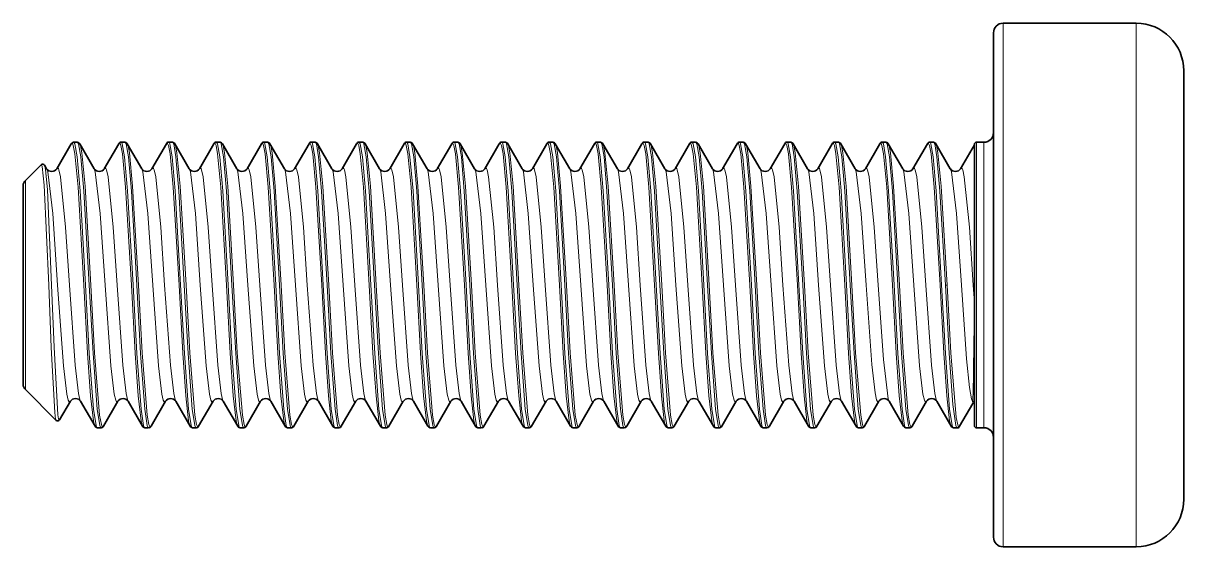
# Model space of a CAD drawing. Extents: x 155 to 1176, y 87 to 946.
# Drawn here: x 567.63 to 579.83, y 677.32 to 682.82 of the extents above; entities that cross this region are included whole.
import ezdxf

# ---------------------------------------------------------------- set-up
doc = ezdxf.new("R2010")
doc.units = 0

msp = doc.modelspace()

# ---------------------------------------------------------------- linework, layer by layer
at = {"color": 7, "lineweight": 35, "ltscale": 0.098012}
msp.add_line((577.832, 678.801), (577.832, 682.721), dxfattribs=at)
at = {"color": 7, "lineweight": 13, "ltscale": 0.101711}
for p, q in [((577.932, 678.753), (577.932, 682.821)), ((579.332, 678.753), (579.332, 682.821))]:
    msp.add_line(p, q, dxfattribs=at)
at = {"color": 7, "lineweight": 35, "ltscale": 0.034999}
for p, q in [((577.932, 682.821), (579.332, 682.821)), ((577.932, 677.321), (579.332, 677.321))]:
    msp.add_line(p, q, dxfattribs=at)
at = {"color": 7, "lineweight": 35, "ltscale": 0.083218}
msp.add_line((579.832, 678.992), (579.832, 682.321), dxfattribs=at)
at = {"color": 7, "lineweight": 35, "ltscale": 0.007571}
for p, q in [((568.137, 681.555), (567.985, 681.293)), ((568.226, 681.555), (568.378, 681.293)), ((568.637, 681.555), (568.485, 681.293)), ((568.726, 681.555), (568.878, 681.293)), ((569.137, 681.555), (568.985, 681.293)), ((569.226, 681.555), (569.378, 681.293)), ((569.637, 681.555), (569.485, 681.293)), ((569.726, 681.555), (569.878, 681.293)), ((570.137, 681.555), (569.985, 681.293)), ((570.226, 681.555), (570.378, 681.293)), ((570.637, 681.555), (570.485, 681.293)), ((570.726, 681.555), (570.878, 681.293)), ((571.137, 681.555), (570.985, 681.293)), ((571.226, 681.555), (571.378, 681.293)), ((571.637, 681.555), (571.485, 681.293)), ((571.726, 681.555), (571.878, 681.293)), ((572.137, 681.555), (571.985, 681.293)), ((572.226, 681.555), (572.378, 681.293)), ((572.637, 681.555), (572.485, 681.293)), ((572.726, 681.555), (572.878, 681.293)), ((573.137, 681.555), (572.985, 681.293)), ((573.226, 681.555), (573.378, 681.293)), ((573.637, 681.555), (573.485, 681.293)), ((573.726, 681.555), (573.878, 681.293)), ((574.137, 681.555), (573.985, 681.293)), ((574.226, 681.555), (574.378, 681.293)), ((574.637, 681.555), (574.485, 681.293)), ((574.726, 681.555), (574.878, 681.293)), ((575.137, 681.555), (574.985, 681.293)), ((575.226, 681.555), (575.378, 681.293)), ((575.637, 681.555), (575.485, 681.293)), ((575.726, 681.555), (575.878, 681.293)), ((576.137, 681.555), (575.985, 681.293)), ((576.226, 681.555), (576.378, 681.293)), ((576.637, 681.555), (576.485, 681.293)), ((576.726, 681.555), (576.878, 681.293)), ((577.137, 681.555), (576.985, 681.293)), ((577.226, 681.555), (577.378, 681.293))]:
    msp.add_line(p, q, dxfattribs=at)
at = {"color": 7, "lineweight": 35, "ltscale": 0.000984192}
for p, q in [((568.162, 681.571), (568.201, 681.571)), ((568.662, 681.571), (568.701, 681.571)), ((569.162, 681.571), (569.201, 681.571)), ((569.662, 681.571), (569.701, 681.571)), ((570.162, 681.571), (570.201, 681.571)), ((570.662, 681.571), (570.701, 681.571)), ((571.162, 681.571), (571.201, 681.571)), ((571.662, 681.571), (571.701, 681.571)), ((572.162, 681.571), (572.201, 681.571)), ((572.662, 681.571), (572.701, 681.571)), ((573.162, 681.571), (573.201, 681.571)), ((573.662, 681.571), (573.701, 681.571)), ((574.162, 681.571), (574.201, 681.571)), ((574.662, 681.571), (574.701, 681.571)), ((575.162, 681.571), (575.201, 681.571)), ((575.662, 681.571), (575.701, 681.571)), ((576.162, 681.571), (576.201, 681.571)), ((576.662, 681.571), (576.701, 681.571)), ((577.162, 681.571), (577.201, 681.571)), ((568.412, 678.571), (568.451, 678.571)), ((568.912, 678.571), (568.951, 678.571)), ((569.412, 678.571), (569.451, 678.571)), ((569.912, 678.571), (569.951, 678.571)), ((570.412, 678.571), (570.451, 678.571)), ((570.912, 678.571), (570.951, 678.571)), ((571.412, 678.571), (571.451, 678.571)), ((571.912, 678.571), (571.951, 678.571)), ((572.412, 678.571), (572.451, 678.571)), ((572.912, 678.571), (572.951, 678.571)), ((573.412, 678.571), (573.451, 678.571)), ((573.912, 678.571), (573.951, 678.571)), ((574.412, 678.571), (574.451, 678.571)), ((574.912, 678.571), (574.951, 678.571)), ((575.412, 678.571), (575.451, 678.571)), ((575.912, 678.571), (575.951, 678.571)), ((576.412, 678.571), (576.451, 678.571)), ((576.912, 678.571), (576.951, 678.571)), ((577.412, 678.571), (577.451, 678.571))]:
    msp.add_line(p, q, dxfattribs=at)
at = {"color": 7, "lineweight": 35, "ltscale": 0.00726}
msp.add_line((577.631, 681.544), (577.485, 681.293), dxfattribs=at)
at = {"color": 7, "lineweight": 35, "ltscale": 9.55595e-05}
msp.add_line((577.631, 681.544), (577.632, 681.548), dxfattribs=at)
at = {"color": 7, "lineweight": 13, "ltscale": 0.036823}
msp.add_line((577.631, 681.544), (577.631, 680.071), dxfattribs=at)
at = {"color": 7, "lineweight": 35, "ltscale": 0.054738}
msp.add_line((577.632, 679.362), (577.632, 681.551), dxfattribs=at)
at = {"color": 7, "lineweight": 13, "ltscale": 0.055478}
for p, q in [((577.652, 679.352), (577.652, 681.571)), ((577.732, 679.352), (577.732, 681.571))]:
    msp.add_line(p, q, dxfattribs=at)
at = {"color": 7, "lineweight": 35, "ltscale": 0.002}
for p, q in [((577.652, 681.571), (577.732, 681.571)), ((577.652, 678.571), (577.732, 678.571))]:
    msp.add_line(p, q, dxfattribs=at)
at = {"color": 7, "lineweight": 35, "ltscale": 0.005815}
msp.add_line((567.656, 681.17), (567.82, 681.335), dxfattribs=at)
at = {"color": 7, "lineweight": 35, "ltscale": 0.001036}
msp.add_line((567.857, 681.329), (567.878, 681.293), dxfattribs=at)
at = {"color": 7, "lineweight": 13, "ltscale": 0.040654}
msp.add_line((567.656, 679.544), (567.656, 681.17), dxfattribs=at)
at = {"color": 7, "lineweight": 35, "ltscale": 0.03856}
msp.add_line((567.632, 679.571), (567.632, 681.114), dxfattribs=at)
at = {"color": 7, "lineweight": 13, "ltscale": 0.016383}
msp.add_line((567.9, 680.07), (567.925, 679.415), dxfattribs=at)
at = {"color": 7, "lineweight": 13, "ltscale": 0.016338}
msp.add_line((567.931, 680.071), (567.956, 679.418), dxfattribs=at)
at = {"color": 7, "lineweight": 13, "ltscale": 0.017906}
for p, q in [((568.309, 679.356), (568.27, 680.071)), ((568.809, 679.356), (568.77, 680.071)), ((569.309, 679.356), (569.27, 680.071)), ((569.809, 679.356), (569.77, 680.071)), ((570.309, 679.356), (570.27, 680.071)), ((570.809, 679.356), (570.77, 680.071)), ((571.309, 679.356), (571.27, 680.071)), ((571.809, 679.356), (571.77, 680.071)), ((572.309, 679.356), (572.27, 680.071)), ((572.809, 679.356), (572.77, 680.071)), ((573.309, 679.356), (573.27, 680.071)), ((573.809, 679.356), (573.77, 680.071)), ((574.309, 679.356), (574.27, 680.071)), ((574.809, 679.356), (574.77, 680.071)), ((575.309, 679.356), (575.27, 680.071)), ((575.809, 679.356), (575.77, 680.071)), ((576.309, 679.356), (576.27, 680.071)), ((576.809, 679.356), (576.77, 680.071)), ((577.309, 679.356), (577.27, 680.071))]:
    msp.add_line(p, q, dxfattribs=at)
at = {"color": 7, "lineweight": 13, "ltscale": 0.018028}
for p, q in [((568.327, 679.352), (568.287, 680.072)), ((568.827, 679.352), (568.787, 680.072)), ((569.327, 679.352), (569.287, 680.072)), ((569.827, 679.352), (569.787, 680.072)), ((570.327, 679.352), (570.287, 680.072)), ((570.827, 679.352), (570.787, 680.072)), ((571.327, 679.352), (571.287, 680.072)), ((571.827, 679.352), (571.787, 680.072)), ((572.327, 679.352), (572.287, 680.072)), ((572.827, 679.352), (572.787, 680.072)), ((573.327, 679.352), (573.287, 680.072)), ((573.827, 679.352), (573.787, 680.072)), ((574.327, 679.352), (574.287, 680.072)), ((574.827, 679.352), (574.787, 680.072)), ((575.327, 679.352), (575.287, 680.072)), ((575.827, 679.352), (575.787, 680.072)), ((576.327, 679.352), (576.287, 680.072)), ((576.827, 679.352), (576.787, 680.072)), ((577.327, 679.352), (577.287, 680.072))]:
    msp.add_line(p, q, dxfattribs=at)
at = {"color": 7, "lineweight": 13, "ltscale": 0.017982}
for p, q in [((568.326, 680.07), (568.366, 679.352)), ((568.826, 680.07), (568.866, 679.352)), ((569.326, 680.07), (569.366, 679.352)), ((569.826, 680.07), (569.866, 679.352)), ((570.326, 680.07), (570.366, 679.352)), ((570.826, 680.07), (570.866, 679.352)), ((571.326, 680.07), (571.366, 679.352)), ((571.826, 680.07), (571.866, 679.352)), ((572.326, 680.07), (572.366, 679.352)), ((572.826, 680.07), (572.866, 679.352)), ((573.326, 680.07), (573.366, 679.352)), ((573.826, 680.07), (573.866, 679.352)), ((574.326, 680.07), (574.366, 679.352)), ((574.826, 680.07), (574.866, 679.352)), ((575.326, 680.07), (575.366, 679.352)), ((575.826, 680.07), (575.866, 679.352)), ((576.326, 680.07), (576.366, 679.352)), ((576.826, 680.07), (576.866, 679.352)), ((577.326, 680.07), (577.366, 679.352))]:
    msp.add_line(p, q, dxfattribs=at)
at = {"color": 7, "lineweight": 13, "ltscale": 0.017865}
for p, q in [((568.344, 680.071), (568.383, 679.358)), ((568.844, 680.071), (568.883, 679.358)), ((569.344, 680.071), (569.383, 679.358)), ((569.844, 680.071), (569.883, 679.358)), ((570.344, 680.071), (570.383, 679.358)), ((570.844, 680.071), (570.883, 679.358)), ((571.344, 680.071), (571.383, 679.358)), ((571.844, 680.071), (571.883, 679.358)), ((572.344, 680.071), (572.383, 679.358)), ((572.844, 680.071), (572.883, 679.358)), ((573.344, 680.071), (573.383, 679.358)), ((573.844, 680.071), (573.883, 679.358)), ((574.344, 680.071), (574.383, 679.358)), ((574.844, 680.071), (574.883, 679.358)), ((575.344, 680.071), (575.383, 679.358)), ((575.844, 680.071), (575.883, 679.358)), ((576.344, 680.071), (576.383, 679.358)), ((576.844, 680.071), (576.883, 679.358)), ((577.344, 680.071), (577.383, 679.358))]:
    msp.add_line(p, q, dxfattribs=at)
at = {"color": 7, "lineweight": 13, "ltscale": 0.00043243}
msp.add_line((577.344, 680.071), (577.326, 680.07), dxfattribs=at)
at = {"color": 7, "lineweight": 13, "ltscale": 0.004583}
msp.add_line((577.619, 680.071), (577.631, 679.888), dxfattribs=at)
at = {"color": 7, "lineweight": 13, "ltscale": 0.004573}
msp.add_line((577.631, 679.888), (577.631, 680.071), dxfattribs=at)
at = {"color": 7, "lineweight": 13, "ltscale": 0.017363}
msp.add_line((577.622, 679.194), (577.631, 679.888), dxfattribs=at)
at = {"color": 7, "lineweight": 13, "ltscale": 4.64078e-05}
msp.add_line((577.631, 679.888), (577.632, 679.887), dxfattribs=at)
at = {"color": 7, "lineweight": 35, "ltscale": 0.01357}
msp.add_line((567.632, 679.029), (567.632, 679.571), dxfattribs=at)
at = {"color": 7, "lineweight": 13, "ltscale": 0.014305}
msp.add_line((567.656, 678.972), (567.656, 679.544), dxfattribs=at)
at = {"color": 7, "lineweight": 35, "ltscale": 0.019261}
msp.add_line((577.632, 678.591), (577.632, 679.362), dxfattribs=at)
at = {"color": 7, "lineweight": 13, "ltscale": 0.019522}
for p, q in [((577.652, 678.571), (577.652, 679.352)), ((577.732, 678.571), (577.732, 679.352))]:
    msp.add_line(p, q, dxfattribs=at)
at = {"color": 7, "lineweight": 35, "ltscale": 0.011419}
msp.add_line((567.656, 678.972), (567.979, 678.649), dxfattribs=at)
at = {"color": 7, "lineweight": 35, "ltscale": 0.029282}
msp.add_line((579.832, 677.821), (579.832, 678.992), dxfattribs=at)
at = {"color": 7, "lineweight": 35, "ltscale": 0.005624}
msp.add_line((568.015, 678.655), (568.128, 678.849), dxfattribs=at)
at = {"color": 7, "lineweight": 35, "ltscale": 0.007572}
for p, q in [((568.387, 678.587), (568.235, 678.849)), ((568.476, 678.587), (568.628, 678.849)), ((568.887, 678.587), (568.735, 678.849)), ((568.976, 678.587), (569.128, 678.849)), ((569.387, 678.587), (569.235, 678.849)), ((569.476, 678.587), (569.628, 678.849)), ((569.887, 678.587), (569.735, 678.849)), ((569.976, 678.587), (570.128, 678.849)), ((570.387, 678.587), (570.235, 678.849)), ((570.476, 678.587), (570.628, 678.849)), ((570.887, 678.587), (570.735, 678.849)), ((570.976, 678.587), (571.128, 678.849)), ((571.387, 678.587), (571.235, 678.849)), ((571.476, 678.587), (571.628, 678.849)), ((571.887, 678.587), (571.735, 678.849)), ((571.976, 678.587), (572.128, 678.849)), ((572.387, 678.587), (572.235, 678.849)), ((572.476, 678.587), (572.628, 678.849)), ((572.887, 678.587), (572.735, 678.849)), ((572.976, 678.587), (573.128, 678.849)), ((573.387, 678.587), (573.235, 678.849)), ((573.476, 678.587), (573.628, 678.849)), ((573.887, 678.587), (573.735, 678.849)), ((573.976, 678.587), (574.128, 678.849)), ((574.387, 678.587), (574.235, 678.849)), ((574.476, 678.587), (574.628, 678.849)), ((574.887, 678.587), (574.735, 678.849)), ((574.976, 678.587), (575.128, 678.849)), ((575.387, 678.587), (575.235, 678.849)), ((575.476, 678.587), (575.628, 678.849)), ((575.887, 678.587), (575.735, 678.849)), ((575.976, 678.587), (576.128, 678.849)), ((576.387, 678.587), (576.235, 678.849)), ((576.476, 678.587), (576.628, 678.849)), ((576.887, 678.587), (576.735, 678.849)), ((576.976, 678.587), (577.128, 678.849)), ((577.387, 678.587), (577.235, 678.849))]:
    msp.add_line(p, q, dxfattribs=at)
at = {"color": 7, "lineweight": 35, "ltscale": 0.00686}
msp.add_line((577.476, 678.587), (577.614, 678.825), dxfattribs=at)
at = {"color": 7, "lineweight": 13, "ltscale": 0.000495911}
msp.add_line((577.614, 678.825), (577.614, 678.845), dxfattribs=at)
at = {"color": 7, "lineweight": 35, "ltscale": 0.034489}
msp.add_line((577.832, 677.421), (577.832, 678.801), dxfattribs=at)
at = {"color": 7, "lineweight": 13, "ltscale": 0.035789}
for p, q in [((577.932, 677.321), (577.932, 678.753)), ((579.332, 677.321), (579.332, 678.753))]:
    msp.add_line(p, q, dxfattribs=at)
at = {"color": 7, "lineweight": 13}
for points in [[(568.27, 680.071), (568.209, 681.098), (568.176, 681.449), (568.159, 681.537), (568.15, 681.557), (568.147, 681.56), (568.146, 681.561), (568.144, 681.561), (568.142, 681.56), (568.137, 681.555)], [(568.287, 680.072), (568.23, 681.059), (568.198, 681.417), (568.174, 681.553), (568.169, 681.566), (568.166, 681.569), (568.163, 681.571), (568.162, 681.571)], [(568.326, 680.07), (568.269, 681.058), (568.238, 681.417), (568.214, 681.553), (568.208, 681.566), (568.205, 681.569), (568.203, 681.571), (568.201, 681.571)], [(568.344, 680.071), (568.282, 681.109), (568.248, 681.458), (568.234, 681.535), (568.226, 681.555)], [(568.77, 680.071), (568.709, 681.098), (568.676, 681.449), (568.659, 681.537), (568.65, 681.557), (568.647, 681.56), (568.646, 681.561), (568.644, 681.561), (568.642, 681.56), (568.637, 681.555)], [(568.787, 680.072), (568.73, 681.059), (568.698, 681.417), (568.674, 681.553), (568.669, 681.566), (568.666, 681.569), (568.663, 681.571), (568.662, 681.571)], [(568.826, 680.07), (568.769, 681.058), (568.738, 681.417), (568.714, 681.553), (568.708, 681.566), (568.705, 681.569), (568.703, 681.571), (568.701, 681.571)], [(568.844, 680.071), (568.782, 681.109), (568.748, 681.458), (568.734, 681.535), (568.726, 681.555)], [(569.27, 680.071), (569.209, 681.098), (569.176, 681.449), (569.159, 681.537), (569.15, 681.557), (569.147, 681.56), (569.146, 681.561), (569.144, 681.561), (569.142, 681.56), (569.137, 681.555)], [(569.287, 680.072), (569.23, 681.059), (569.198, 681.417), (569.174, 681.553), (569.169, 681.566), (569.166, 681.569), (569.163, 681.571), (569.162, 681.571)], [(569.326, 680.07), (569.269, 681.058), (569.238, 681.417), (569.214, 681.553), (569.208, 681.566), (569.205, 681.569), (569.203, 681.571), (569.201, 681.571)], [(569.344, 680.071), (569.282, 681.109), (569.248, 681.458), (569.234, 681.535), (569.226, 681.555)], [(569.77, 680.071), (569.709, 681.098), (569.676, 681.449), (569.659, 681.537), (569.65, 681.557), (569.647, 681.56), (569.646, 681.561), (569.644, 681.561), (569.642, 681.56), (569.637, 681.555)], [(569.787, 680.072), (569.73, 681.059), (569.698, 681.417), (569.674, 681.553), (569.669, 681.566), (569.666, 681.569), (569.663, 681.571), (569.662, 681.571)], [(569.826, 680.07), (569.769, 681.058), (569.738, 681.417), (569.714, 681.553), (569.708, 681.566), (569.705, 681.569), (569.703, 681.571), (569.701, 681.571)], [(569.844, 680.071), (569.782, 681.109), (569.748, 681.458), (569.734, 681.535), (569.726, 681.555)], [(570.27, 680.071), (570.209, 681.098), (570.176, 681.449), (570.159, 681.537), (570.15, 681.557), (570.147, 681.56), (570.146, 681.561), (570.144, 681.561), (570.142, 681.56), (570.137, 681.555)], [(570.287, 680.072), (570.23, 681.059), (570.198, 681.417), (570.174, 681.553), (570.169, 681.566), (570.166, 681.569), (570.163, 681.571), (570.162, 681.571)], [(570.326, 680.07), (570.269, 681.058), (570.238, 681.417), (570.214, 681.553), (570.208, 681.566), (570.205, 681.569), (570.203, 681.571), (570.201, 681.571)], [(570.344, 680.071), (570.282, 681.109), (570.248, 681.458), (570.234, 681.535), (570.226, 681.555)], [(570.77, 680.071), (570.709, 681.098), (570.676, 681.449), (570.659, 681.537), (570.65, 681.557), (570.647, 681.56), (570.646, 681.561), (570.644, 681.561), (570.642, 681.56), (570.637, 681.555)], [(570.787, 680.072), (570.73, 681.059), (570.698, 681.417), (570.674, 681.553), (570.669, 681.566), (570.666, 681.569), (570.663, 681.571), (570.662, 681.571)], [(570.826, 680.07), (570.769, 681.058), (570.738, 681.417), (570.714, 681.553), (570.708, 681.566), (570.705, 681.569), (570.703, 681.571), (570.701, 681.571)], [(570.844, 680.071), (570.782, 681.109), (570.748, 681.458), (570.734, 681.535), (570.726, 681.555)], [(571.27, 680.071), (571.209, 681.098), (571.176, 681.449), (571.159, 681.537), (571.15, 681.557), (571.147, 681.56), (571.146, 681.561), (571.144, 681.561), (571.142, 681.56), (571.137, 681.555)], [(571.287, 680.072), (571.23, 681.059), (571.198, 681.417), (571.174, 681.553), (571.169, 681.566), (571.166, 681.569), (571.163, 681.571), (571.162, 681.571)], [(571.326, 680.07), (571.269, 681.058), (571.238, 681.417), (571.214, 681.553), (571.208, 681.566), (571.205, 681.569), (571.203, 681.571), (571.201, 681.571)], [(571.344, 680.071), (571.282, 681.109), (571.248, 681.458), (571.234, 681.535), (571.226, 681.555)], [(571.77, 680.071), (571.709, 681.098), (571.676, 681.449), (571.659, 681.537), (571.65, 681.557), (571.647, 681.56), (571.646, 681.561), (571.644, 681.561), (571.642, 681.56), (571.637, 681.555)], [(571.787, 680.072), (571.73, 681.059), (571.698, 681.417), (571.674, 681.553), (571.669, 681.566), (571.666, 681.569), (571.663, 681.571), (571.662, 681.571)], [(571.826, 680.07), (571.769, 681.058), (571.738, 681.417), (571.714, 681.553), (571.708, 681.566), (571.705, 681.569), (571.703, 681.571), (571.701, 681.571)], [(571.844, 680.071), (571.782, 681.109), (571.748, 681.458), (571.734, 681.535), (571.726, 681.555)], [(572.27, 680.071), (572.209, 681.098), (572.176, 681.449), (572.159, 681.537), (572.15, 681.557), (572.147, 681.56), (572.146, 681.561), (572.144, 681.561), (572.142, 681.56), (572.137, 681.555)], [(572.287, 680.072), (572.23, 681.059), (572.198, 681.417), (572.174, 681.553), (572.169, 681.566), (572.166, 681.569), (572.163, 681.571), (572.162, 681.571)], [(572.326, 680.07), (572.269, 681.058), (572.238, 681.417), (572.214, 681.553), (572.208, 681.566), (572.205, 681.569), (572.203, 681.571), (572.201, 681.571)], [(572.344, 680.071), (572.282, 681.109), (572.248, 681.458), (572.234, 681.535), (572.226, 681.555)], [(572.77, 680.071), (572.709, 681.098), (572.676, 681.449), (572.659, 681.537), (572.65, 681.557), (572.647, 681.56), (572.646, 681.561), (572.644, 681.561), (572.642, 681.56), (572.637, 681.555)], [(572.787, 680.072), (572.73, 681.059), (572.698, 681.417), (572.674, 681.553), (572.669, 681.566), (572.666, 681.569), (572.663, 681.571), (572.662, 681.571)], [(572.826, 680.07), (572.769, 681.058), (572.738, 681.417), (572.714, 681.553), (572.708, 681.566), (572.705, 681.569), (572.703, 681.571), (572.701, 681.571)], [(572.844, 680.071), (572.782, 681.109), (572.748, 681.458), (572.734, 681.535), (572.726, 681.555)], [(573.27, 680.071), (573.209, 681.098), (573.176, 681.449), (573.159, 681.537), (573.15, 681.557), (573.147, 681.56), (573.146, 681.561), (573.144, 681.561), (573.142, 681.56), (573.137, 681.555)], [(573.287, 680.072), (573.23, 681.059), (573.198, 681.417), (573.174, 681.553), (573.169, 681.566), (573.166, 681.569), (573.163, 681.571), (573.162, 681.571)], [(573.326, 680.07), (573.269, 681.058), (573.238, 681.417), (573.214, 681.553), (573.208, 681.566), (573.205, 681.569), (573.203, 681.571), (573.201, 681.571)], [(573.344, 680.071), (573.282, 681.109), (573.248, 681.458), (573.234, 681.535), (573.226, 681.555)], [(573.77, 680.071), (573.709, 681.098), (573.676, 681.449), (573.659, 681.537), (573.65, 681.557), (573.647, 681.56), (573.646, 681.561), (573.644, 681.561), (573.642, 681.56), (573.637, 681.555)], [(573.787, 680.072), (573.73, 681.059), (573.698, 681.417), (573.674, 681.553), (573.669, 681.566), (573.666, 681.569), (573.663, 681.571), (573.662, 681.571)], [(573.826, 680.07), (573.769, 681.058), (573.738, 681.417), (573.714, 681.553), (573.708, 681.566), (573.705, 681.569), (573.703, 681.571), (573.701, 681.571)], [(573.844, 680.071), (573.782, 681.109), (573.748, 681.458), (573.734, 681.535), (573.726, 681.555)], [(574.27, 680.071), (574.209, 681.098), (574.176, 681.449), (574.159, 681.537), (574.15, 681.557), (574.147, 681.56), (574.146, 681.561), (574.144, 681.561), (574.142, 681.56), (574.137, 681.555)], [(574.287, 680.072), (574.23, 681.059), (574.198, 681.417), (574.174, 681.553), (574.169, 681.566), (574.166, 681.569), (574.163, 681.571), (574.162, 681.571)], [(574.326, 680.07), (574.269, 681.058), (574.238, 681.417), (574.214, 681.553), (574.208, 681.566), (574.205, 681.569), (574.203, 681.571), (574.201, 681.571)], [(574.344, 680.071), (574.282, 681.109), (574.248, 681.458), (574.234, 681.535), (574.226, 681.555)], [(574.77, 680.071), (574.709, 681.098), (574.676, 681.449), (574.659, 681.537), (574.65, 681.557), (574.647, 681.56), (574.646, 681.561), (574.644, 681.561), (574.642, 681.56), (574.637, 681.555)], [(574.787, 680.072), (574.73, 681.059), (574.698, 681.417), (574.674, 681.553), (574.669, 681.566), (574.666, 681.569), (574.663, 681.571), (574.662, 681.571)], [(574.826, 680.07), (574.769, 681.058), (574.738, 681.417), (574.714, 681.553), (574.708, 681.566), (574.705, 681.569), (574.703, 681.571), (574.701, 681.571)], [(574.844, 680.071), (574.782, 681.109), (574.748, 681.458), (574.734, 681.535), (574.726, 681.555)], [(575.27, 680.071), (575.209, 681.098), (575.176, 681.449), (575.159, 681.537), (575.15, 681.557), (575.147, 681.56), (575.146, 681.561), (575.144, 681.561), (575.142, 681.56), (575.137, 681.555)], [(575.287, 680.072), (575.23, 681.059), (575.198, 681.417), (575.174, 681.553), (575.169, 681.566), (575.166, 681.569), (575.163, 681.571), (575.162, 681.571)], [(575.326, 680.07), (575.269, 681.058), (575.238, 681.417), (575.214, 681.553), (575.208, 681.566), (575.205, 681.569), (575.203, 681.571), (575.201, 681.571)], [(575.344, 680.071), (575.282, 681.109), (575.248, 681.458), (575.234, 681.535), (575.226, 681.555)], [(575.77, 680.071), (575.709, 681.098), (575.676, 681.449), (575.659, 681.537), (575.65, 681.557), (575.647, 681.56), (575.646, 681.561), (575.644, 681.561), (575.642, 681.56), (575.637, 681.555)], [(575.787, 680.072), (575.73, 681.059), (575.698, 681.417), (575.674, 681.553), (575.669, 681.566), (575.666, 681.569), (575.663, 681.571), (575.662, 681.571)], [(575.826, 680.07), (575.769, 681.058), (575.738, 681.417), (575.714, 681.553), (575.708, 681.566), (575.705, 681.569), (575.703, 681.571), (575.701, 681.571)], [(575.844, 680.071), (575.782, 681.109), (575.748, 681.458), (575.734, 681.535), (575.726, 681.555)], [(576.27, 680.071), (576.209, 681.098), (576.176, 681.449), (576.159, 681.537), (576.15, 681.557), (576.147, 681.56), (576.146, 681.561), (576.144, 681.561), (576.142, 681.56), (576.137, 681.555)], [(576.287, 680.072), (576.23, 681.059), (576.198, 681.417), (576.174, 681.553), (576.169, 681.566), (576.166, 681.569), (576.163, 681.571), (576.162, 681.571)], [(576.326, 680.07), (576.269, 681.058), (576.238, 681.417), (576.214, 681.553), (576.208, 681.566), (576.205, 681.569), (576.203, 681.571), (576.201, 681.571)], [(576.344, 680.071), (576.282, 681.109), (576.248, 681.458), (576.234, 681.535), (576.226, 681.555)], [(576.77, 680.071), (576.709, 681.098), (576.676, 681.449), (576.659, 681.537), (576.65, 681.557), (576.647, 681.56), (576.646, 681.561), (576.644, 681.561), (576.642, 681.56), (576.637, 681.555)], [(576.787, 680.072), (576.73, 681.059), (576.698, 681.417), (576.674, 681.553), (576.669, 681.566), (576.666, 681.569), (576.663, 681.571), (576.662, 681.571)], [(576.826, 680.07), (576.769, 681.058), (576.738, 681.417), (576.714, 681.553), (576.708, 681.566), (576.705, 681.569), (576.703, 681.571), (576.701, 681.571)], [(576.844, 680.071), (576.782, 681.109), (576.748, 681.458), (576.734, 681.535), (576.726, 681.555)], [(577.27, 680.071), (577.209, 681.098), (577.176, 681.449), (577.159, 681.537), (577.15, 681.557), (577.147, 681.56), (577.146, 681.561), (577.144, 681.561), (577.142, 681.56), (577.137, 681.555)], [(577.287, 680.072), (577.23, 681.059), (577.198, 681.417), (577.174, 681.553), (577.169, 681.566), (577.166, 681.569), (577.163, 681.571), (577.162, 681.571)], [(577.326, 680.07), (577.269, 681.058), (577.238, 681.417), (577.214, 681.553), (577.208, 681.566), (577.205, 681.569), (577.203, 681.571), (577.201, 681.571)], [(577.344, 680.071), (577.282, 681.109), (577.248, 681.458), (577.234, 681.535), (577.226, 681.555)], [(567.82, 681.335), (567.821, 681.336), (567.823, 681.336), (567.824, 681.335), (567.826, 681.332), (567.831, 681.317), (567.852, 681.121), (567.9, 680.07)], [(567.857, 681.329), (567.861, 681.32), (567.867, 681.286), (567.886, 681.07), (567.931, 680.071)], [(567.878, 681.293), (567.89, 681.259), (567.942, 680.823), (567.994, 680.071)], [(567.985, 681.293), (567.989, 681.298), (567.991, 681.3), (567.994, 681.3), (567.996, 681.3), (567.999, 681.298), (568.002, 681.295), (568.008, 681.282), (568.025, 681.206), (568.078, 680.68), (568.119, 680.071)], [(568.378, 681.293), (568.39, 681.259), (568.442, 680.823), (568.494, 680.071)], [(568.485, 681.293), (568.489, 681.298), (568.491, 681.3), (568.494, 681.3), (568.496, 681.3), (568.499, 681.298), (568.502, 681.295), (568.508, 681.282), (568.525, 681.206), (568.578, 680.68), (568.619, 680.071)], [(568.878, 681.293), (568.89, 681.259), (568.942, 680.823), (568.994, 680.071)], [(568.985, 681.293), (568.989, 681.298), (568.991, 681.3), (568.994, 681.3), (568.996, 681.3), (568.999, 681.298), (569.002, 681.295), (569.008, 681.282), (569.025, 681.206), (569.078, 680.68), (569.119, 680.071)], [(569.378, 681.293), (569.39, 681.259), (569.442, 680.823), (569.494, 680.071)], [(569.485, 681.293), (569.489, 681.298), (569.491, 681.3), (569.494, 681.3), (569.496, 681.3), (569.499, 681.298), (569.502, 681.295), (569.508, 681.282), (569.525, 681.206), (569.578, 680.68), (569.619, 680.071)], [(569.878, 681.293), (569.89, 681.259), (569.942, 680.823), (569.994, 680.071)], [(569.985, 681.293), (569.989, 681.298), (569.991, 681.3), (569.994, 681.3), (569.996, 681.3), (569.999, 681.298), (570.002, 681.295), (570.008, 681.282), (570.025, 681.206), (570.078, 680.68), (570.119, 680.071)], [(570.378, 681.293), (570.39, 681.259), (570.442, 680.823), (570.494, 680.071)], [(570.485, 681.293), (570.489, 681.298), (570.491, 681.3), (570.494, 681.3), (570.496, 681.3), (570.499, 681.298), (570.502, 681.295), (570.508, 681.282), (570.525, 681.206), (570.578, 680.68), (570.619, 680.071)], [(570.878, 681.293), (570.89, 681.259), (570.942, 680.823), (570.994, 680.071)], [(570.985, 681.293), (570.989, 681.298), (570.991, 681.3), (570.994, 681.3), (570.996, 681.3), (570.999, 681.298), (571.002, 681.295), (571.008, 681.282), (571.025, 681.206), (571.078, 680.68), (571.119, 680.071)], [(571.378, 681.293), (571.39, 681.259), (571.442, 680.823), (571.494, 680.071)], [(571.485, 681.293), (571.489, 681.298), (571.491, 681.3), (571.494, 681.3), (571.496, 681.3), (571.499, 681.298), (571.502, 681.295), (571.508, 681.282), (571.525, 681.206), (571.578, 680.68), (571.619, 680.071)], [(571.878, 681.293), (571.89, 681.259), (571.942, 680.823), (571.994, 680.071)], [(571.985, 681.293), (571.989, 681.298), (571.991, 681.3), (571.994, 681.3), (571.996, 681.3), (571.999, 681.298), (572.002, 681.295), (572.008, 681.282), (572.025, 681.206), (572.078, 680.68), (572.119, 680.071)], [(572.378, 681.293), (572.39, 681.259), (572.442, 680.823), (572.494, 680.071)], [(572.485, 681.293), (572.489, 681.298), (572.491, 681.3), (572.494, 681.3), (572.496, 681.3), (572.499, 681.298), (572.502, 681.295), (572.508, 681.282), (572.525, 681.206), (572.578, 680.68), (572.619, 680.071)], [(572.878, 681.293), (572.89, 681.259), (572.942, 680.823), (572.994, 680.071)], [(572.985, 681.293), (572.989, 681.298), (572.991, 681.3), (572.994, 681.3), (572.996, 681.3), (572.999, 681.298), (573.002, 681.295), (573.008, 681.282), (573.025, 681.206), (573.078, 680.68), (573.119, 680.071)], [(573.378, 681.293), (573.39, 681.259), (573.442, 680.823), (573.494, 680.071)], [(573.485, 681.293), (573.489, 681.298), (573.491, 681.3), (573.494, 681.3), (573.496, 681.3), (573.499, 681.298), (573.502, 681.295), (573.508, 681.282), (573.525, 681.206), (573.578, 680.68), (573.619, 680.071)], [(573.878, 681.293), (573.89, 681.259), (573.942, 680.823), (573.994, 680.071)], [(573.985, 681.293), (573.989, 681.298), (573.991, 681.3), (573.994, 681.3), (573.996, 681.3), (573.999, 681.298), (574.002, 681.295), (574.008, 681.282), (574.025, 681.206), (574.078, 680.68), (574.119, 680.071)], [(574.378, 681.293), (574.39, 681.259), (574.442, 680.823), (574.494, 680.071)], [(574.485, 681.293), (574.489, 681.298), (574.491, 681.3), (574.494, 681.3), (574.496, 681.3), (574.499, 681.298), (574.502, 681.295), (574.508, 681.282), (574.525, 681.206), (574.578, 680.68), (574.619, 680.071)], [(574.878, 681.293), (574.89, 681.259), (574.942, 680.823), (574.994, 680.071)], [(574.985, 681.293), (574.989, 681.298), (574.991, 681.3), (574.994, 681.3), (574.996, 681.3), (574.999, 681.298), (575.002, 681.295), (575.008, 681.282), (575.025, 681.206), (575.078, 680.68), (575.119, 680.071)], [(575.378, 681.293), (575.39, 681.259), (575.442, 680.823), (575.494, 680.071)], [(575.485, 681.293), (575.489, 681.298), (575.491, 681.3), (575.494, 681.3), (575.496, 681.3), (575.499, 681.298), (575.502, 681.295), (575.508, 681.282), (575.525, 681.206), (575.578, 680.68), (575.619, 680.071)], [(575.878, 681.293), (575.89, 681.259), (575.942, 680.823), (575.994, 680.071)], [(575.985, 681.293), (575.989, 681.298), (575.991, 681.3), (575.994, 681.3), (575.996, 681.3), (575.999, 681.298), (576.002, 681.295), (576.008, 681.282), (576.025, 681.206), (576.078, 680.68), (576.119, 680.071)], [(576.378, 681.293), (576.39, 681.259), (576.442, 680.823), (576.494, 680.071)], [(576.485, 681.293), (576.489, 681.298), (576.491, 681.3), (576.494, 681.3), (576.496, 681.3), (576.499, 681.298), (576.502, 681.295), (576.508, 681.282), (576.525, 681.206), (576.578, 680.68), (576.619, 680.071)], [(576.878, 681.293), (576.89, 681.259), (576.942, 680.823), (576.994, 680.071)], [(576.985, 681.293), (576.989, 681.298), (576.991, 681.3), (576.994, 681.3), (576.996, 681.3), (576.999, 681.298), (577.002, 681.295), (577.008, 681.282), (577.025, 681.206), (577.078, 680.68), (577.119, 680.071)], [(577.378, 681.293), (577.39, 681.259), (577.442, 680.823), (577.494, 680.071)], [(577.485, 681.293), (577.489, 681.298), (577.491, 681.3), (577.494, 681.3), (577.496, 681.3), (577.499, 681.298), (577.502, 681.295), (577.508, 681.282), (577.525, 681.206), (577.578, 680.68), (577.619, 680.071)], [(567.994, 680.071), (568.055, 679.222), (568.09, 678.925), (568.105, 678.86), (568.114, 678.845), (568.118, 678.842), (568.122, 678.842), (568.126, 678.846), (568.128, 678.849)], [(568.119, 680.071), (568.179, 679.23), (568.214, 678.931), (568.228, 678.867), (568.235, 678.849)], [(568.494, 680.071), (568.555, 679.222), (568.59, 678.925), (568.605, 678.86), (568.614, 678.845), (568.618, 678.842), (568.622, 678.842), (568.626, 678.846), (568.628, 678.849)], [(568.619, 680.071), (568.679, 679.23), (568.714, 678.931), (568.728, 678.867), (568.735, 678.849)], [(568.994, 680.071), (569.055, 679.222), (569.09, 678.925), (569.105, 678.86), (569.114, 678.845), (569.118, 678.842), (569.122, 678.842), (569.126, 678.846), (569.128, 678.849)], [(569.119, 680.071), (569.179, 679.23), (569.214, 678.931), (569.228, 678.867), (569.235, 678.849)], [(569.494, 680.071), (569.555, 679.222), (569.59, 678.925), (569.605, 678.86), (569.614, 678.845), (569.618, 678.842), (569.622, 678.842), (569.626, 678.846), (569.628, 678.849)], [(569.619, 680.071), (569.679, 679.23), (569.714, 678.931), (569.728, 678.867), (569.735, 678.849)], [(569.994, 680.071), (570.055, 679.222), (570.09, 678.925), (570.105, 678.86), (570.114, 678.845), (570.118, 678.842), (570.122, 678.842), (570.126, 678.846), (570.128, 678.849)], [(570.119, 680.071), (570.179, 679.23), (570.214, 678.931), (570.228, 678.867), (570.235, 678.849)], [(570.494, 680.071), (570.555, 679.222), (570.59, 678.925), (570.605, 678.86), (570.614, 678.845), (570.618, 678.842), (570.622, 678.842), (570.626, 678.846), (570.628, 678.849)], [(570.619, 680.071), (570.679, 679.23), (570.714, 678.931), (570.728, 678.867), (570.735, 678.849)], [(570.994, 680.071), (571.055, 679.222), (571.09, 678.925), (571.105, 678.86), (571.114, 678.845), (571.118, 678.842), (571.122, 678.842), (571.126, 678.846), (571.128, 678.849)], [(571.119, 680.071), (571.179, 679.23), (571.214, 678.931), (571.228, 678.867), (571.235, 678.849)], [(571.494, 680.071), (571.555, 679.222), (571.59, 678.925), (571.605, 678.86), (571.614, 678.845), (571.618, 678.842), (571.622, 678.842), (571.626, 678.846), (571.628, 678.849)], [(571.619, 680.071), (571.679, 679.23), (571.714, 678.931), (571.728, 678.867), (571.735, 678.849)], [(571.994, 680.071), (572.055, 679.222), (572.09, 678.925), (572.105, 678.86), (572.114, 678.845), (572.118, 678.842), (572.122, 678.842), (572.126, 678.846), (572.128, 678.849)], [(572.119, 680.071), (572.179, 679.23), (572.214, 678.931), (572.228, 678.867), (572.235, 678.849)], [(572.494, 680.071), (572.555, 679.222), (572.59, 678.925), (572.605, 678.86), (572.614, 678.845), (572.618, 678.842), (572.622, 678.842), (572.626, 678.846), (572.628, 678.849)], [(572.619, 680.071), (572.679, 679.23), (572.714, 678.931), (572.728, 678.867), (572.735, 678.849)], [(572.994, 680.071), (573.055, 679.222), (573.09, 678.925), (573.105, 678.86), (573.114, 678.845), (573.118, 678.842), (573.122, 678.842), (573.126, 678.846), (573.128, 678.849)], [(573.119, 680.071), (573.179, 679.23), (573.214, 678.931), (573.228, 678.867), (573.235, 678.849)], [(573.494, 680.071), (573.555, 679.222), (573.59, 678.925), (573.605, 678.86), (573.614, 678.845), (573.618, 678.842), (573.622, 678.842), (573.626, 678.846), (573.628, 678.849)], [(573.619, 680.071), (573.679, 679.23), (573.714, 678.931), (573.728, 678.867), (573.735, 678.849)], [(573.994, 680.071), (574.055, 679.222), (574.09, 678.925), (574.105, 678.86), (574.114, 678.845), (574.118, 678.842), (574.122, 678.842), (574.126, 678.846), (574.128, 678.849)], [(574.119, 680.071), (574.179, 679.23), (574.214, 678.931), (574.228, 678.867), (574.235, 678.849)], [(574.494, 680.071), (574.555, 679.222), (574.59, 678.925), (574.605, 678.86), (574.614, 678.845), (574.618, 678.842), (574.622, 678.842), (574.626, 678.846), (574.628, 678.849)], [(574.619, 680.071), (574.679, 679.23), (574.714, 678.931), (574.728, 678.867), (574.735, 678.849)], [(574.994, 680.071), (575.055, 679.222), (575.09, 678.925), (575.105, 678.86), (575.114, 678.845), (575.118, 678.842), (575.122, 678.842), (575.126, 678.846), (575.128, 678.849)], [(575.119, 680.071), (575.179, 679.23), (575.214, 678.931), (575.228, 678.867), (575.235, 678.849)], [(575.494, 680.071), (575.555, 679.222), (575.59, 678.925), (575.605, 678.86), (575.614, 678.845), (575.618, 678.842), (575.622, 678.842), (575.626, 678.846), (575.628, 678.849)], [(575.619, 680.071), (575.679, 679.23), (575.714, 678.931), (575.728, 678.867), (575.735, 678.849)], [(575.994, 680.071), (576.055, 679.222), (576.09, 678.925), (576.105, 678.86), (576.114, 678.845), (576.118, 678.842), (576.122, 678.842), (576.126, 678.846), (576.128, 678.849)], [(576.119, 680.071), (576.179, 679.23), (576.214, 678.931), (576.228, 678.867), (576.235, 678.849)], [(576.494, 680.071), (576.553, 679.237), (576.588, 678.938), (576.603, 678.866), (576.612, 678.847), (576.615, 678.843), (576.617, 678.842), (576.621, 678.842), (576.624, 678.844), (576.628, 678.849)], [(576.619, 680.071), (576.674, 679.289), (576.725, 678.877), (576.735, 678.849)], [(576.994, 680.071), (577.055, 679.222), (577.09, 678.925), (577.105, 678.86), (577.114, 678.845), (577.118, 678.842), (577.122, 678.842), (577.126, 678.846), (577.128, 678.849)], [(577.119, 680.071), (577.179, 679.23), (577.214, 678.931), (577.228, 678.867), (577.235, 678.849)], [(577.494, 680.071), (577.549, 679.295), (577.579, 678.994), (577.601, 678.875), (577.612, 678.847), (577.614, 678.845)], [(567.925, 679.415), (567.963, 678.733), (567.973, 678.662), (567.977, 678.652), (567.979, 678.649)], [(567.956, 679.418), (567.998, 678.707), (568.005, 678.664), (568.009, 678.654), (568.011, 678.653), (568.012, 678.652), (568.013, 678.653), (568.015, 678.655)], [(568.387, 678.587), (568.382, 678.6), (568.371, 678.645), (568.341, 678.908), (568.309, 679.356)], [(568.412, 678.571), (568.41, 678.571), (568.407, 678.574), (568.404, 678.578), (568.398, 678.594), (568.371, 678.766), (568.327, 679.352)], [(568.451, 678.571), (568.45, 678.571), (568.447, 678.574), (568.444, 678.578), (568.437, 678.594), (568.41, 678.766), (568.366, 679.352)], [(568.476, 678.587), (568.472, 678.582), (568.469, 678.581), (568.467, 678.581), (568.466, 678.582), (568.463, 678.585), (568.454, 678.607), (568.436, 678.703), (568.383, 679.358)], [(568.887, 678.587), (568.882, 678.6), (568.871, 678.645), (568.841, 678.908), (568.809, 679.356)], [(568.912, 678.571), (568.91, 678.571), (568.907, 678.574), (568.904, 678.578), (568.898, 678.594), (568.871, 678.766), (568.827, 679.352)], [(568.951, 678.571), (568.95, 678.571), (568.947, 678.574), (568.944, 678.578), (568.937, 678.594), (568.91, 678.766), (568.866, 679.352)], [(568.976, 678.587), (568.972, 678.582), (568.969, 678.581), (568.967, 678.581), (568.966, 678.582), (568.963, 678.585), (568.954, 678.607), (568.936, 678.703), (568.883, 679.358)], [(569.387, 678.587), (569.382, 678.6), (569.371, 678.645), (569.341, 678.908), (569.309, 679.356)], [(569.412, 678.571), (569.41, 678.571), (569.407, 678.574), (569.404, 678.578), (569.398, 678.594), (569.371, 678.766), (569.327, 679.352)], [(569.451, 678.571), (569.45, 678.571), (569.447, 678.574), (569.444, 678.578), (569.437, 678.594), (569.41, 678.766), (569.366, 679.352)], [(569.476, 678.587), (569.472, 678.582), (569.469, 678.581), (569.467, 678.581), (569.466, 678.582), (569.463, 678.585), (569.454, 678.607), (569.436, 678.703), (569.383, 679.358)], [(569.887, 678.587), (569.882, 678.6), (569.871, 678.645), (569.841, 678.908), (569.809, 679.356)], [(569.912, 678.571), (569.91, 678.571), (569.907, 678.574), (569.904, 678.578), (569.898, 678.594), (569.871, 678.766), (569.827, 679.352)], [(569.951, 678.571), (569.95, 678.571), (569.947, 678.574), (569.944, 678.578), (569.937, 678.594), (569.91, 678.766), (569.866, 679.352)], [(569.976, 678.587), (569.972, 678.582), (569.969, 678.581), (569.967, 678.581), (569.966, 678.582), (569.963, 678.585), (569.954, 678.607), (569.936, 678.703), (569.883, 679.358)], [(570.387, 678.587), (570.382, 678.6), (570.371, 678.645), (570.341, 678.908), (570.309, 679.356)], [(570.412, 678.571), (570.41, 678.571), (570.407, 678.574), (570.404, 678.578), (570.398, 678.594), (570.371, 678.766), (570.327, 679.352)], [(570.451, 678.571), (570.45, 678.571), (570.447, 678.574), (570.444, 678.578), (570.437, 678.594), (570.41, 678.766), (570.366, 679.352)], [(570.476, 678.587), (570.472, 678.582), (570.469, 678.581), (570.467, 678.581), (570.466, 678.582), (570.463, 678.585), (570.454, 678.607), (570.436, 678.703), (570.383, 679.358)], [(570.887, 678.587), (570.882, 678.6), (570.871, 678.645), (570.841, 678.908), (570.809, 679.356)], [(570.912, 678.571), (570.91, 678.571), (570.907, 678.574), (570.904, 678.578), (570.898, 678.594), (570.871, 678.766), (570.827, 679.352)], [(570.951, 678.571), (570.95, 678.571), (570.947, 678.574), (570.944, 678.578), (570.937, 678.594), (570.91, 678.766), (570.866, 679.352)], [(570.976, 678.587), (570.972, 678.582), (570.969, 678.581), (570.967, 678.581), (570.966, 678.582), (570.963, 678.585), (570.954, 678.607), (570.936, 678.703), (570.883, 679.358)], [(571.387, 678.587), (571.382, 678.6), (571.371, 678.645), (571.341, 678.908), (571.309, 679.356)], [(571.412, 678.571), (571.41, 678.571), (571.407, 678.574), (571.404, 678.578), (571.398, 678.594), (571.371, 678.766), (571.327, 679.352)], [(571.451, 678.571), (571.45, 678.571), (571.447, 678.574), (571.444, 678.578), (571.437, 678.594), (571.41, 678.766), (571.366, 679.352)], [(571.476, 678.587), (571.472, 678.582), (571.469, 678.581), (571.467, 678.581), (571.466, 678.582), (571.463, 678.585), (571.454, 678.607), (571.436, 678.703), (571.383, 679.358)], [(571.887, 678.587), (571.882, 678.6), (571.871, 678.645), (571.841, 678.908), (571.809, 679.356)], [(571.912, 678.571), (571.91, 678.571), (571.907, 678.574), (571.904, 678.578), (571.898, 678.594), (571.871, 678.766), (571.827, 679.352)], [(571.951, 678.571), (571.95, 678.571), (571.947, 678.574), (571.944, 678.578), (571.937, 678.594), (571.91, 678.766), (571.866, 679.352)], [(571.976, 678.587), (571.972, 678.582), (571.969, 678.581), (571.967, 678.581), (571.966, 678.582), (571.963, 678.585), (571.954, 678.607), (571.936, 678.703), (571.883, 679.358)], [(572.387, 678.587), (572.382, 678.6), (572.371, 678.645), (572.341, 678.908), (572.309, 679.356)], [(572.412, 678.571), (572.41, 678.571), (572.407, 678.574), (572.404, 678.578), (572.398, 678.594), (572.371, 678.766), (572.327, 679.352)], [(572.451, 678.571), (572.45, 678.571), (572.447, 678.574), (572.444, 678.578), (572.437, 678.594), (572.41, 678.766), (572.366, 679.352)], [(572.476, 678.587), (572.472, 678.582), (572.469, 678.581), (572.467, 678.581), (572.466, 678.582), (572.463, 678.585), (572.454, 678.607), (572.436, 678.703), (572.383, 679.358)], [(572.887, 678.587), (572.882, 678.6), (572.871, 678.645), (572.841, 678.908), (572.809, 679.356)], [(572.912, 678.571), (572.91, 678.571), (572.907, 678.574), (572.904, 678.578), (572.898, 678.594), (572.871, 678.766), (572.827, 679.352)], [(572.951, 678.571), (572.95, 678.571), (572.947, 678.574), (572.944, 678.578), (572.937, 678.594), (572.91, 678.766), (572.866, 679.352)], [(572.976, 678.587), (572.972, 678.582), (572.969, 678.581), (572.967, 678.581), (572.966, 678.582), (572.963, 678.585), (572.954, 678.607), (572.936, 678.703), (572.883, 679.358)], [(573.387, 678.587), (573.382, 678.6), (573.371, 678.645), (573.341, 678.908), (573.309, 679.356)], [(573.412, 678.571), (573.41, 678.571), (573.407, 678.574), (573.404, 678.578), (573.398, 678.594), (573.371, 678.766), (573.327, 679.352)], [(573.451, 678.571), (573.45, 678.571), (573.447, 678.574), (573.444, 678.578), (573.437, 678.594), (573.41, 678.766), (573.366, 679.352)], [(573.476, 678.587), (573.472, 678.582), (573.469, 678.581), (573.467, 678.581), (573.466, 678.582), (573.463, 678.585), (573.454, 678.607), (573.436, 678.703), (573.383, 679.358)], [(573.887, 678.587), (573.882, 678.6), (573.871, 678.645), (573.841, 678.908), (573.809, 679.356)], [(573.912, 678.571), (573.91, 678.571), (573.907, 678.574), (573.904, 678.578), (573.898, 678.594), (573.871, 678.766), (573.827, 679.352)], [(573.951, 678.571), (573.95, 678.571), (573.947, 678.574), (573.944, 678.578), (573.937, 678.594), (573.91, 678.766), (573.866, 679.352)], [(573.976, 678.587), (573.972, 678.582), (573.969, 678.581), (573.967, 678.581), (573.966, 678.582), (573.963, 678.585), (573.954, 678.607), (573.936, 678.703), (573.883, 679.358)], [(574.387, 678.587), (574.382, 678.6), (574.371, 678.645), (574.341, 678.908), (574.309, 679.356)], [(574.412, 678.571), (574.41, 678.571), (574.407, 678.574), (574.404, 678.578), (574.398, 678.594), (574.371, 678.766), (574.327, 679.352)], [(574.451, 678.571), (574.45, 678.571), (574.447, 678.574), (574.444, 678.578), (574.437, 678.594), (574.41, 678.766), (574.366, 679.352)], [(574.476, 678.587), (574.472, 678.582), (574.469, 678.581), (574.467, 678.581), (574.466, 678.582), (574.463, 678.585), (574.454, 678.607), (574.436, 678.703), (574.383, 679.358)], [(574.887, 678.587), (574.882, 678.6), (574.871, 678.645), (574.841, 678.908), (574.809, 679.356)], [(574.912, 678.571), (574.91, 678.571), (574.907, 678.574), (574.904, 678.578), (574.898, 678.594), (574.871, 678.766), (574.827, 679.352)], [(574.951, 678.571), (574.95, 678.571), (574.947, 678.574), (574.944, 678.578), (574.937, 678.594), (574.91, 678.766), (574.866, 679.352)], [(574.976, 678.587), (574.972, 678.582), (574.969, 678.581), (574.967, 678.581), (574.966, 678.582), (574.963, 678.585), (574.954, 678.607), (574.936, 678.703), (574.883, 679.358)], [(575.387, 678.587), (575.382, 678.6), (575.371, 678.645), (575.341, 678.908), (575.309, 679.356)], [(575.412, 678.571), (575.41, 678.571), (575.407, 678.574), (575.404, 678.578), (575.398, 678.594), (575.371, 678.766), (575.327, 679.352)], [(575.451, 678.571), (575.45, 678.571), (575.447, 678.574), (575.444, 678.578), (575.437, 678.594), (575.41, 678.766), (575.366, 679.352)], [(575.476, 678.587), (575.472, 678.582), (575.469, 678.581), (575.467, 678.581), (575.466, 678.582), (575.463, 678.585), (575.454, 678.607), (575.436, 678.703), (575.383, 679.358)], [(575.887, 678.587), (575.882, 678.6), (575.871, 678.645), (575.841, 678.908), (575.809, 679.356)], [(575.912, 678.571), (575.91, 678.571), (575.907, 678.574), (575.904, 678.578), (575.898, 678.594), (575.871, 678.766), (575.827, 679.352)], [(575.951, 678.571), (575.95, 678.571), (575.947, 678.574), (575.944, 678.578), (575.937, 678.594), (575.91, 678.766), (575.866, 679.352)], [(575.976, 678.587), (575.972, 678.582), (575.969, 678.581), (575.967, 678.581), (575.966, 678.582), (575.963, 678.585), (575.954, 678.607), (575.936, 678.703), (575.883, 679.358)], [(576.387, 678.587), (576.382, 678.6), (576.371, 678.645), (576.341, 678.908), (576.309, 679.356)], [(576.412, 678.571), (576.41, 678.571), (576.407, 678.574), (576.404, 678.578), (576.398, 678.594), (576.371, 678.766), (576.327, 679.352)], [(576.451, 678.571), (576.45, 678.571), (576.447, 678.574), (576.444, 678.578), (576.437, 678.594), (576.41, 678.766), (576.366, 679.352)], [(576.476, 678.587), (576.472, 678.582), (576.469, 678.581), (576.467, 678.581), (576.466, 678.582), (576.463, 678.585), (576.454, 678.607), (576.436, 678.703), (576.383, 679.358)], [(576.887, 678.587), (576.882, 678.6), (576.871, 678.645), (576.841, 678.908), (576.809, 679.356)], [(576.912, 678.571), (576.91, 678.571), (576.907, 678.574), (576.904, 678.578), (576.898, 678.594), (576.871, 678.766), (576.827, 679.352)], [(576.951, 678.571), (576.95, 678.571), (576.947, 678.574), (576.944, 678.578), (576.937, 678.594), (576.91, 678.766), (576.866, 679.352)], [(576.976, 678.587), (576.972, 678.582), (576.969, 678.581), (576.967, 678.581), (576.966, 678.582), (576.963, 678.585), (576.954, 678.607), (576.936, 678.703), (576.883, 679.358)], [(577.387, 678.587), (577.382, 678.6), (577.371, 678.645), (577.341, 678.908), (577.309, 679.356)], [(577.412, 678.571), (577.41, 678.571), (577.407, 678.574), (577.404, 678.578), (577.398, 678.594), (577.371, 678.766), (577.327, 679.352)], [(577.366, 679.352), (577.405, 678.815), (577.437, 678.594), (577.443, 678.579), (577.447, 678.574), (577.448, 678.572), (577.451, 678.571)], [(577.383, 679.358), (577.44, 678.679), (577.456, 678.601), (577.461, 678.588), (577.464, 678.584), (577.466, 678.582), (577.468, 678.581), (577.471, 678.582), (577.472, 678.583), (577.476, 678.587)]]:
    msp.add_lwpolyline(points, dxfattribs=at)
at = {"color": 7, "lineweight": 35}
for centre, radius, start, end in [((577.932, 682.721), 0.1, 90.0336, 179.9664), ((579.332, 682.321), 0.5, 0, 90), ((577.732, 681.671), 0.1, 270.0336, 359.9664), ((568.164, 681.542), 0.0291, 93.2924, 154.5405), ((568.2, 681.542), 0.0291, 25.4737, 86.7101), ((568.663, 681.543), 0.0287, 92.8741, 154.8975), ((568.7, 681.542), 0.0291, 25.4737, 86.7101), ((569.163, 681.543), 0.0287, 92.8741, 154.8975), ((569.2, 681.542), 0.0291, 25.4737, 86.7101), ((569.663, 681.543), 0.0287, 92.8741, 154.8975), ((569.7, 681.542), 0.0291, 25.4737, 86.7101), ((570.163, 681.543), 0.0287, 92.8741, 154.8975), ((570.2, 681.542), 0.0291, 25.4737, 86.7101), ((570.663, 681.543), 0.0287, 92.8741, 154.8975), ((570.7, 681.542), 0.0291, 25.4737, 86.7101), ((571.163, 681.543), 0.0287, 92.8741, 154.8975), ((571.2, 681.542), 0.0291, 25.4737, 86.7101), ((571.663, 681.543), 0.0287, 92.8741, 154.8975), ((571.7, 681.542), 0.0291, 25.4737, 86.7101), ((572.163, 681.543), 0.0287, 92.8741, 154.8975), ((572.2, 681.542), 0.0291, 25.4737, 86.7101), ((572.663, 681.543), 0.0287, 92.8741, 154.8975), ((572.7, 681.542), 0.0291, 25.4737, 86.7101), ((573.163, 681.543), 0.0287, 92.8741, 154.8975), ((573.2, 681.542), 0.0291, 25.4737, 86.7101), ((573.663, 681.543), 0.0287, 92.8741, 154.8975), ((573.7, 681.542), 0.0291, 25.4737, 86.7101), ((574.163, 681.543), 0.0287, 92.8741, 154.8975), ((574.2, 681.542), 0.0291, 25.4737, 86.7101), ((574.663, 681.543), 0.0287, 92.8741, 154.8975), ((574.7, 681.542), 0.0291, 25.4737, 86.7101), ((575.163, 681.543), 0.0287, 92.8741, 154.8975), ((575.2, 681.542), 0.0291, 25.4737, 86.7101), ((575.663, 681.543), 0.0287, 92.8741, 154.8975), ((575.7, 681.542), 0.0291, 25.4737, 86.7101), ((576.163, 681.543), 0.0287, 92.8741, 154.8975), ((576.2, 681.542), 0.0291, 25.4737, 86.7101), ((576.663, 681.543), 0.0287, 92.8741, 154.8975), ((576.7, 681.542), 0.0291, 25.4737, 86.7101), ((577.163, 681.543), 0.0287, 92.8741, 154.8975), ((577.2, 681.542), 0.0291, 25.4737, 86.7101), ((577.652, 681.551), 0.02, 90.0336, 179.9664), ((567.836, 681.318), 0.0231, 26.4786, 134.558), ((567.931, 681.328), 0.0632, 213.5038, 270.9187), ((567.933, 681.328), 0.0632, 269.0819, 326.4745), ((568.431, 681.328), 0.0632, 213.5258, 270.9167), ((568.433, 681.328), 0.0632, 269.0819, 326.4745), ((568.931, 681.328), 0.0632, 213.5258, 270.9167), ((568.933, 681.328), 0.0632, 269.0819, 326.4745), ((569.431, 681.328), 0.0632, 213.5258, 270.9167), ((569.433, 681.328), 0.0632, 269.0819, 326.4745), ((569.931, 681.328), 0.0632, 213.5258, 270.9166), ((569.933, 681.328), 0.0632, 269.0819, 326.4745), ((570.431, 681.328), 0.0632, 213.5258, 270.9167), ((570.433, 681.328), 0.0632, 269.0819, 326.4745), ((570.931, 681.328), 0.0632, 213.5258, 270.9167), ((570.933, 681.328), 0.0632, 269.0819, 326.4745), ((571.431, 681.328), 0.0632, 213.5258, 270.9166), ((571.433, 681.328), 0.0632, 269.0819, 326.4745), ((571.931, 681.328), 0.0632, 213.5258, 270.9167), ((571.933, 681.328), 0.0632, 269.082, 326.4745), ((572.431, 681.328), 0.0632, 213.5258, 270.9167), ((572.433, 681.328), 0.0632, 269.0819, 326.4745), ((572.931, 681.328), 0.0632, 213.5258, 270.9167), ((572.933, 681.328), 0.0632, 269.0819, 326.4745), ((573.431, 681.328), 0.0632, 213.5258, 270.9166), ((573.433, 681.328), 0.0632, 269.0819, 326.4745), ((573.931, 681.328), 0.0632, 213.5258, 270.9167), ((573.933, 681.328), 0.0632, 269.082, 326.4745), ((574.431, 681.328), 0.0632, 213.5258, 270.9167), ((574.433, 681.328), 0.0632, 269.082, 326.4745), ((574.931, 681.328), 0.0632, 213.5258, 270.9167), ((574.933, 681.328), 0.0632, 269.0819, 326.4745), ((575.431, 681.328), 0.0632, 213.5258, 270.9167), ((575.433, 681.328), 0.0632, 269.0819, 326.4745), ((575.931, 681.328), 0.0632, 213.5258, 270.9167), ((575.933, 681.328), 0.0632, 269.082, 326.4745), ((576.431, 681.328), 0.0632, 213.5258, 270.9167), ((576.433, 681.328), 0.0632, 269.082, 326.4745), ((576.931, 681.328), 0.0632, 213.5258, 270.9167), ((576.933, 681.328), 0.0632, 269.082, 326.4745), ((577.431, 681.328), 0.0632, 213.5258, 270.9167), ((577.433, 681.328), 0.0632, 269.082, 326.4745), ((567.712, 681.114), 0.08, 135.0045, 179.9955), ((567.712, 679.029), 0.08, 180.0045, 224.9955), ((568.181, 678.815), 0.0632, 89.0833, 146.4742), ((568.183, 678.815), 0.0632, 33.5255, 90.9181), ((568.681, 678.815), 0.0632, 89.0833, 146.4742), ((568.683, 678.815), 0.0632, 33.5255, 90.918), ((569.181, 678.815), 0.0632, 89.0833, 146.4742), ((569.183, 678.815), 0.0632, 33.5255, 90.9181), ((569.681, 678.815), 0.0632, 89.0833, 146.4742), ((569.683, 678.815), 0.0632, 33.5255, 90.9181), ((570.181, 678.815), 0.0632, 89.0833, 146.4742), ((570.183, 678.815), 0.0632, 33.5255, 90.9181), ((570.681, 678.815), 0.0632, 89.0833, 146.4742), ((570.683, 678.815), 0.0632, 33.5255, 90.9181), ((571.181, 678.815), 0.0632, 89.0833, 146.4742), ((571.183, 678.815), 0.0632, 33.5255, 90.9181), ((571.681, 678.815), 0.0632, 89.0834, 146.4742), ((571.683, 678.815), 0.0632, 33.5255, 90.9181), ((572.181, 678.815), 0.0632, 89.0833, 146.4742), ((572.183, 678.815), 0.0632, 33.5255, 90.9181), ((572.681, 678.815), 0.0632, 89.0833, 146.4742), ((572.683, 678.815), 0.0632, 33.5255, 90.9181), ((573.181, 678.815), 0.0632, 89.0834, 146.4742), ((573.183, 678.815), 0.0632, 33.5255, 90.9181), ((573.681, 678.815), 0.0632, 89.0833, 146.4742), ((573.683, 678.815), 0.0632, 33.5255, 90.9181), ((574.181, 678.815), 0.0632, 89.0834, 146.4742), ((574.183, 678.815), 0.0632, 33.5255, 90.9181), ((574.681, 678.815), 0.0632, 89.0833, 146.4742), ((574.683, 678.815), 0.0632, 33.5255, 90.918), ((575.181, 678.815), 0.0632, 89.0833, 146.4742), ((575.183, 678.815), 0.0632, 33.5255, 90.918), ((575.681, 678.815), 0.0632, 89.0833, 146.4742), ((575.683, 678.815), 0.0632, 33.5255, 90.9181), ((576.181, 678.815), 0.0632, 89.0834, 146.4742), ((576.183, 678.815), 0.0632, 33.5255, 90.9181), ((576.681, 678.815), 0.0632, 89.0834, 146.4742), ((576.683, 678.815), 0.0632, 33.5255, 90.9181), ((577.181, 678.815), 0.0632, 89.0833, 146.4742), ((577.183, 678.815), 0.0632, 33.5255, 90.9181), ((577.622, 678.82), 0.01, 0.0001, 149.8507), ((567.995, 678.665), 0.0227, 225.2793, 333.339), ((568.413, 678.6), 0.0287, 205.1025, 267.1259), ((568.45, 678.6), 0.0291, 273.2899, 334.5263), ((568.913, 678.6), 0.0287, 205.1025, 267.1259), ((568.95, 678.6), 0.0291, 273.2899, 334.5263), ((569.413, 678.6), 0.0287, 205.1025, 267.1259), ((569.45, 678.6), 0.0291, 273.2899, 334.5263), ((569.913, 678.6), 0.0287, 205.1025, 267.1259), ((569.95, 678.6), 0.0291, 273.2899, 334.5263), ((570.413, 678.6), 0.0287, 205.1025, 267.1259), ((570.45, 678.6), 0.0291, 273.2899, 334.5263), ((570.913, 678.6), 0.0287, 205.1025, 267.1259), ((570.95, 678.6), 0.0291, 273.2899, 334.5263), ((571.413, 678.6), 0.0287, 205.1025, 267.1259), ((571.45, 678.6), 0.0291, 273.2899, 334.5263), ((571.913, 678.6), 0.0287, 205.1025, 267.1259), ((571.95, 678.6), 0.0291, 273.2899, 334.5263), ((572.413, 678.6), 0.0287, 205.1025, 267.1259), ((572.45, 678.6), 0.0291, 273.2899, 334.5263), ((572.913, 678.6), 0.0287, 205.1025, 267.1259), ((572.95, 678.6), 0.0291, 273.2899, 334.5263), ((573.413, 678.6), 0.0287, 205.1025, 267.1259), ((573.45, 678.6), 0.0291, 273.2899, 334.5263), ((573.913, 678.6), 0.0287, 205.1025, 267.1259), ((573.95, 678.6), 0.0291, 273.2899, 334.5263), ((574.413, 678.6), 0.0287, 205.1025, 267.1259), ((574.45, 678.6), 0.0291, 273.2899, 334.5263), ((574.913, 678.6), 0.0287, 205.1025, 267.1259), ((574.95, 678.6), 0.0291, 273.2899, 334.5263), ((575.413, 678.6), 0.0287, 205.1025, 267.1259), ((575.45, 678.6), 0.0291, 273.2899, 334.5263), ((575.913, 678.6), 0.0287, 205.1025, 267.1259), ((575.95, 678.6), 0.0291, 273.2899, 334.5263), ((576.413, 678.6), 0.0287, 205.1025, 267.1259), ((576.45, 678.6), 0.0291, 273.2899, 334.5263), ((576.913, 678.6), 0.0287, 205.1025, 267.1259), ((576.95, 678.6), 0.0291, 273.2899, 334.5263), ((577.413, 678.6), 0.0287, 205.1025, 267.1259), ((577.45, 678.6), 0.0293, 273.4745, 334.0985), ((577.652, 678.591), 0.02, 180.0336, 269.9664), ((577.732, 678.471), 0.1, 0.0336, 89.9664), ((579.332, 677.821), 0.5, 270, 360), ((577.932, 677.421), 0.1, 180.0336, 269.9664)]:
    msp.add_arc(centre, radius, start, end, dxfattribs=at)
at = {"color": 7, "lineweight": 13}
for centre, radius, start, end in [((565.896, 679.293), 11.727, 357.8095, 359.5159), ((577.622, 678.839), 0.01, 1.0937, 149.2873)]:
    msp.add_arc(centre, radius, start, end, dxfattribs=at)

doc.saveas('drawing.dxf')
